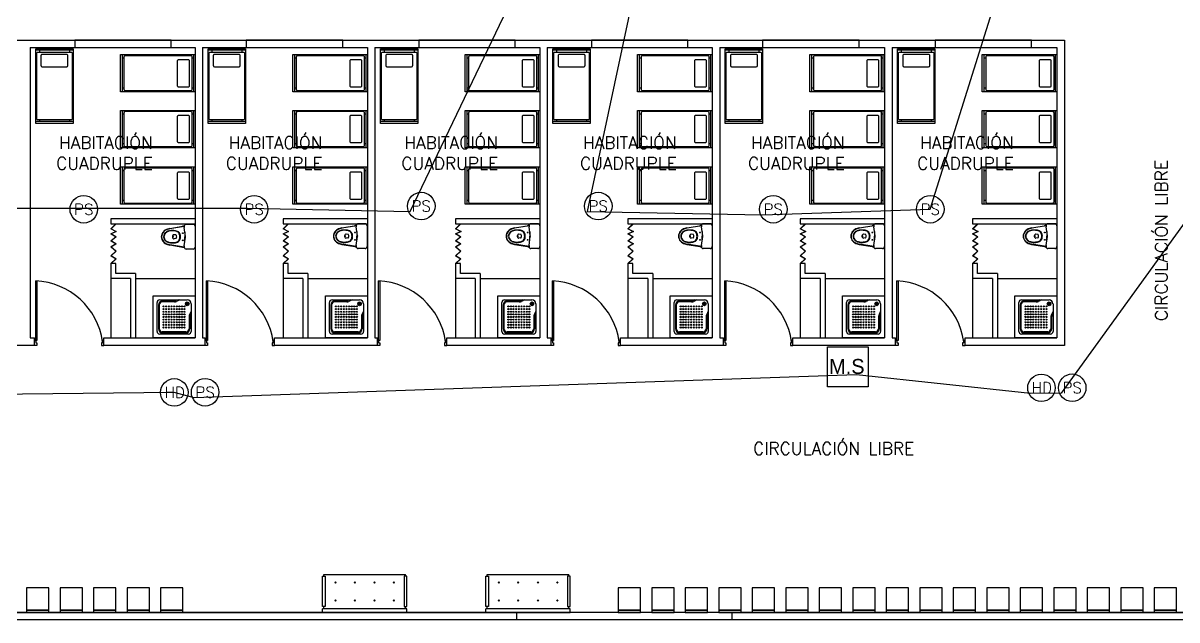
# Model space of a CAD drawing. Header units: metres. Extents: x -24 to 527, y -154 to 95.
# Drawn here: x 34.55 to 57.8, y -107.59 to -95.57 of the extents above; entities that cross this region are included whole.
import ezdxf
from ezdxf.enums import TextEntityAlignment as Align

# ---------------------------------------------------------------- set-up
doc = ezdxf.new("R2010")
doc.units = ezdxf.units.M
doc.header["$MEASUREMENT"] = 0
for name, color, linetype in [('AN-TEXTO', 3, 'Continuous'), ('AR-MOBILIRIO', 1, 'Continuous'), ('AR-MUROS', 6, 'Continuous'), ('AR-PUERTAS', 2, 'Continuous'), ('AR-VENTANAS', 2, 'Continuous')]:
    doc.layers.add(name, color=color, linetype=linetype)
doc.layers.add('EQUIPO', color=1, linetype='Continuous', lineweight=0)
doc.styles.add('ELEC', font='comic.ttf', dxfattribs={"height": 50})
doc.styles.add('REGULAR-2.5', font='romans.shx', dxfattribs={"height": 2.5})
doc.styles.add('ROMANS', font='romans.shx', dxfattribs={"width": 0.75})

# ---------------------------------------------------------------- blocks, each defined once
blk = doc.blocks.new('31643339')
at = {"layer": 'AR-MOBILIRIO'}
for p, q in [((0.038, 0.5), (0.038, -0.5)), ((0.038, 0.4), (0.087, 0.4)), ((1.9, 0.4), (1.95, 0.4)), ((1.95, 0.5), (1.95, -0.5)), ((0.038, -0.4), (0.087, -0.4)), ((1.9, -0.4), (1.95, -0.4))]:
    blk.add_line(p, q, dxfattribs=at)
blk.add_lwpolyline([(0, -0.5), (0, 0.5), (2, 0.5), (2, -0.5)], close=True, dxfattribs=at)
for points in [[(1.87, 0.475, -0.414214), (1.9, 0.445), (1.9, -0.445, -0.414214), (1.87, -0.475), (0.117, -0.475, -0.414214), (0.087, -0.445), (0.087, 0.445, -0.414214), (0.117, 0.475)], [(0.15, -0.332, 0.414214), (0.18, -0.362), (0.447, -0.362, 0.414214), (0.477, -0.332), (0.477, 0.333, 0.414214), (0.447, 0.363), (0.18, 0.363, 0.414214), (0.15, 0.333)]]:
    blk.add_lwpolyline(points, format="xyb", close=True, dxfattribs=at)
blk = doc.blocks.new('AR-PUERTA 2')
at = {"layer": 'AR-PUERTAS', "linetype": 'Continuous'}
for points in [[(-1.354, -0.058), (-1.354, -0.008), (-1.329, -0.008), (-1.329, 0.042), (-1.379, 0.042), (-1.379, -0.058)], [(-0.029, -0.008), (-0.029, 0.042), (0.021, 0.042), (0.021, -0.058), (-0.004, -0.058), (-0.004, -0.008)], [(-0.004, -0.058), (-0.004, -1.258), (-0.029, -1.258), (-0.029, -0.058)]]:
    blk.add_lwpolyline(points, close=True, dxfattribs=at)
blk.add_arc((0.061, 0.169), 1.428, 188.1236, 267.3924, dxfattribs=at)
blk = doc.blocks.new('silla')
for points in [[(-0.225, -0.023), (0.225, -0.023), (0.225, 0.023), (-0.225, 0.023)], [(-0.225, -0.473), (0.225, -0.473), (0.225, -0.023), (-0.225, -0.023)]]:
    blk.add_lwpolyline(points, close=True)
blk = doc.blocks.new('*U117')
at = {"layer": 'AR-MOBILIRIO', "rotation": 90}
blk.add_blockref('silla', (-0.225, 0), dxfattribs=at)
blk = doc.blocks.new('*U118')
at = {"layer": 'AR-MUROS', "color": 0, "linetype": 'ByBlock', "lineweight": -2}
for p in [(0, 12.825), (0, 12.15), (0, 11.475), (0, 10.8), (0, 10.125), (0, 9.45), (0, 8.775), (0, 8.1), (0, 7.425), (0, 6.75), (0, 6.075), (0, 5.4), (0, 4.725), (0, 4.05), (0, 3.375), (0, 2.7), (0, 2.025), (0, 1.35), (0, 0.675), (0, 0)]:
    blk.add_blockref('*U117', p, dxfattribs=at)
blk = doc.blocks.new('mueb')
at = {"layer": 'AR-MOBILIRIO'}
for p, q in [((354.197, 187.284), (354.197, 187.21)), ((355.897, 187.284), (354.197, 187.284)), ((354.197, 187.21), (355.897, 187.21)), ((354.224, 187.21), (354.224, 187.161)), ((355.87, 187.21), (355.87, 187.161)), ((355.897, 187.284), (355.897, 187.21)), ((354.251, 187.161), (354.197, 187.161)), ((354.197, 187.161), (354.197, 186.556)), ((354.251, 186.556), (354.251, 187.161)), ((354.468, 187.058), (354.444, 187.033)), ((354.468, 187.033), (354.444, 187.058)), ((354.859, 187.058), (354.834, 187.033)), ((354.859, 187.033), (354.834, 187.058)), ((355.232, 187.033), (355.257, 187.058)), ((355.232, 187.058), (355.257, 187.033)), ((355.623, 187.033), (355.647, 187.058)), ((355.623, 187.058), (355.647, 187.033)), ((355.842, 187.161), (355.897, 187.161)), ((355.842, 186.556), (355.842, 187.161)), ((355.897, 187.161), (355.897, 186.556)), ((354.197, 186.556), (354.251, 186.556)), ((354.197, 186.556), (354.251, 186.556)), ((354.224, 186.556), (354.224, 186.52)), ((354.224, 186.556), (354.224, 186.52)), ((355.87, 186.52), (354.224, 186.52)), ((354.468, 186.67), (354.444, 186.695)), ((354.468, 186.695), (354.444, 186.67)), ((354.859, 186.695), (354.834, 186.67)), ((354.859, 186.67), (354.834, 186.695)), ((355.232, 186.67), (355.257, 186.695)), ((355.232, 186.695), (355.257, 186.67)), ((355.623, 186.695), (355.647, 186.67)), ((355.623, 186.67), (355.647, 186.695)), ((355.897, 186.556), (355.842, 186.556)), ((355.87, 186.556), (355.87, 186.52))]:
    blk.add_line(p, q, dxfattribs=at)
blk = doc.blocks.new('*U119')
at = {"layer": 'AR-MOBILIRIO', "rotation": 90}
blk.add_blockref('silla', (-0.225, 0), dxfattribs=at)
blk = doc.blocks.new('*U120')
at = {"layer": 'AR-MUROS', "color": 0, "linetype": 'ByBlock', "lineweight": -2}
for p in [(0, 12.15), (0, 11.475), (0, 10.8), (0, 10.125), (0, 9.45), (0, 8.775), (0, 8.1), (0, 7.425), (0, 6.75), (0, 6.075), (0, 5.4), (0, 4.725), (0, 4.05), (0, 3.375), (0, 2.7), (0, 2.025), (0, 1.35), (0, 0.675), (0, 0)]:
    blk.add_blockref('*U119', p, dxfattribs=at)
blk = doc.blocks.new('AR-PUERTA ACORDION')
at = {"layer": 'AR-PUERTAS'}
blk.add_lwpolyline([(-0.386, 0.049), (-0.288, -0.046), (-0.235, 0.057), (-0.185, -0.044), (-0.129, 0.054), (-0.046, -0.045), (0.01, 0.056), (0.073, -0.046), (0.158, 0.053), (0.252, -0.046), (0.317, 0.054), (0.41, -0.047), (0.41, -0.054), (0.318, 0.046), (0.253, -0.054), (0.158, 0.046), (0.072, -0.054), (0.01, 0.046), (-0.045, -0.054), (-0.128, 0.046), (-0.185, -0.054), (-0.235, 0.046), (-0.287, -0.054), (-0.39, 0.046)], close=True, dxfattribs=at)
blk = doc.blocks.new('A$C05366594')
at = {"layer": 'AR-MOBILIRIO', "linetype": 'Continuous'}
for p, q in [((0, 0), (0, 0.72)), ((0, 0.72), (0.72, 0.72)), ((0.068, 0.113), (0.068, 0.608)), ((0.113, 0.653), (0.585, 0.653)), ((0.367, 0.63), (0.158, 0.63)), ((0.428, 0.653), (0.397, 0.637)), ((0.72, 0.72), (0.72, 0)), ((0.09, 0.563), (0.09, 0.158)), ((0.653, 0.428), (0.637, 0.397)), ((0.653, 0.585), (0.653, 0.113)), ((0.63, 0.367), (0.63, 0.158)), ((0.72, 0), (0, 0)), ((0.608, 0.068), (0.113, 0.068)), ((0.563, 0.09), (0.158, 0.09))]:
    blk.add_line(p, q, dxfattribs=at)
at = {"layer": 'AR-MOBILIRIO', "color": 250}
for p, q in [((0.367, 0.617), (0.158, 0.617)), ((0.458, 0.653), (0.403, 0.625)), ((0.104, 0.563), (0.104, 0.158)), ((0.653, 0.458), (0.625, 0.403)), ((0.617, 0.367), (0.617, 0.158)), ((0.563, 0.104), (0.158, 0.104))]:
    blk.add_line(p, q, dxfattribs=at)
at = {"layer": 'AR-MOBILIRIO', "linetype": 'Continuous'}
for centre, major_axis, start_param, end_param in [((0.113, 0.608), (0.0318, 0.0318), 0.785398, 2.356194), ((0.158, 0.563), (0.0477, 0.0477), 0.785398, 2.356194), ((0.367, 0.698), (0.0477, 0.0477), 3.926991, 4.390638), ((0.585, 0.585), (0.0477, 0.0477), 5.497787, 7.068583), ((0.698, 0.367), (-0.0477, 0.0477), 0.321751, 0.785398), ((0.113, 0.113), (-0.0318, 0.0318), 0.785398, 2.356194), ((0.158, 0.158), (-0.0477, 0.0477), 0.785398, 2.356194), ((0.158, 0.158), (-0.0477, 0.0477), 0.785398, 2.356194), ((0.563, 0.158), (0.0477, 0.0477), 3.926991, 5.497787), ((0.608, 0.113), (-0.0318, 0.0318), 2.356194, 3.926991)]:
    blk.add_ellipse(centre, major_axis=major_axis, ratio=1, start_param=start_param, end_param=end_param, dxfattribs=at)
at = {"layer": 'AR-MOBILIRIO', "color": 250}
for centre, major_axis, start_param, end_param in [((0.158, 0.563), (-0.0382, 0.0382), -0.785398, 0.785398), ((0.367, 0.698), (0.0573, 0.0573), 3.926991, 4.390638), ((0.585, 0.585), (0.0223, 0.0223), 0.785398, 7.068583), ((0.585, 0.585), (-0.00955, 0.00955), -0.785398, 5.497787), ((0.581, 0.592), (0.00286, 0.00286), 0.785398, 7.068583), ((0.589, 0.592), (0.00286, 0.00286), 0.785398, 7.068583), ((0.18, 0.54), (-0.00636, 0.00636), -0.785398, 5.497787), ((0.18, 0.495), (-0.00636, 0.00636), -0.785398, 5.497787), ((0.18, 0.45), (-0.00636, 0.00636), -0.785398, 5.497787), ((0.18, 0.405), (-0.00636, 0.00636), -0.785398, 5.497787), ((0.225, 0.54), (0.00636, 0.00636), 0.785398, 7.068583), ((0.225, 0.495), (0.00636, 0.00636), 0.785398, 7.068583), ((0.225, 0.45), (0.00636, 0.00636), 0.785398, 7.068583), ((0.225, 0.405), (0.00636, 0.00636), 0.785398, 7.068583), ((0.27, 0.54), (0.00636, 0.00636), 0.785398, 7.068583), ((0.27, 0.495), (0.00636, 0.00636), 0.785398, 7.068583), ((0.27, 0.45), (0.00636, 0.00636), 0.785398, 7.068583), ((0.27, 0.405), (0.00636, 0.00636), 0.785398, 7.068583), ((0.315, 0.54), (-0.00636, 0.00636), -0.785398, 5.497787), ((0.315, 0.495), (-0.00636, 0.00636), -0.785398, 5.497787), ((0.315, 0.45), (-0.00636, 0.00636), -0.785398, 5.497787), ((0.315, 0.405), (-0.00636, 0.00636), -0.785398, 5.497787), ((0.36, 0.54), (-0.00636, 0.00636), -0.785398, 5.497787), ((0.36, 0.495), (-0.00636, 0.00636), -0.785398, 5.497787), ((0.36, 0.45), (-0.00636, 0.00636), -0.785398, 5.497787), ((0.36, 0.405), (-0.00636, 0.00636), -0.785398, 5.497787), ((0.405, 0.54), (-0.00636, 0.00636), -0.785398, 5.497787), ((0.405, 0.495), (-0.00636, 0.00636), -0.785398, 5.497787), ((0.405, 0.45), (-0.00636, 0.00636), -0.785398, 5.497787), ((0.405, 0.405), (-0.00636, 0.00636), -0.785398, 5.497787), ((0.45, 0.54), (0.00636, 0.00636), 0.785398, 7.068583), ((0.45, 0.495), (0.00636, 0.00636), 0.785398, 7.068583), ((0.45, 0.45), (0.00636, 0.00636), 0.785398, 7.068583), ((0.45, 0.405), (0.00636, 0.00636), 0.785398, 7.068583), ((0.495, 0.54), (0.00636, 0.00636), 0.785398, 7.068583), ((0.495, 0.495), (0.00636, 0.00636), 0.785398, 7.068583), ((0.495, 0.45), (0.00636, 0.00636), 0.785398, 7.068583), ((0.495, 0.405), (0.00636, 0.00636), 0.785398, 7.068583), ((0.54, 0.54), (-0.00636, 0.00636), -0.785398, 5.497787), ((0.54, 0.495), (-0.00636, 0.00636), -0.785398, 5.497787), ((0.54, 0.45), (-0.00636, 0.00636), -0.785398, 5.497787), ((0.54, 0.405), (-0.00636, 0.00636), -0.785398, 5.497787), ((0.576, 0.585), (0.00286, 0.00286), 0.785398, 7.068583), ((0.581, 0.578), (0.00286, 0.00286), 0.785398, 7.068583), ((0.589, 0.578), (0.00286, 0.00286), 0.785398, 7.068583), ((0.594, 0.585), (0.00286, 0.00286), 0.785398, 7.068583), ((0.698, 0.367), (-0.0573, 0.0573), 0.321751, 0.785398), ((0.18, 0.36), (-0.00636, 0.00636), -0.785398, 5.497787), ((0.18, 0.315), (-0.00636, 0.00636), -0.785398, 5.497787), ((0.18, 0.27), (-0.00636, 0.00636), -0.785398, 5.497787), ((0.18, 0.225), (-0.00636, 0.00636), -0.785398, 5.497787), ((0.225, 0.36), (0.00636, 0.00636), 0.785398, 7.068583), ((0.225, 0.315), (0.00636, 0.00636), 0.785398, 7.068583), ((0.225, 0.27), (0.00636, 0.00636), 0.785398, 7.068583), ((0.225, 0.225), (0.00636, 0.00636), 0.785398, 7.068583), ((0.27, 0.36), (0.00636, 0.00636), 0.785398, 7.068583), ((0.27, 0.315), (0.00636, 0.00636), 0.785398, 7.068583), ((0.27, 0.27), (0.00636, 0.00636), 0.785398, 7.068583), ((0.27, 0.225), (0.00636, 0.00636), 0.785398, 7.068583), ((0.315, 0.36), (-0.00636, 0.00636), -0.785398, 5.497787), ((0.315, 0.315), (-0.00636, 0.00636), -0.785398, 5.497787), ((0.315, 0.27), (-0.00636, 0.00636), -0.785398, 5.497787), ((0.315, 0.225), (-0.00636, 0.00636), -0.785398, 5.497787), ((0.36, 0.36), (-0.00636, 0.00636), -0.785398, 5.497787), ((0.36, 0.315), (-0.00636, 0.00636), -0.785398, 5.497787), ((0.36, 0.27), (-0.00636, 0.00636), -0.785398, 5.497787), ((0.36, 0.225), (-0.00636, 0.00636), -0.785398, 5.497787), ((0.405, 0.36), (-0.00636, 0.00636), -0.785398, 5.497787), ((0.405, 0.315), (-0.00636, 0.00636), -0.785398, 5.497787), ((0.405, 0.27), (-0.00636, 0.00636), -0.785398, 5.497787), ((0.405, 0.225), (-0.00636, 0.00636), -0.785398, 5.497787), ((0.45, 0.36), (0.00636, 0.00636), 0.785398, 7.068583), ((0.45, 0.315), (0.00636, 0.00636), 0.785398, 7.068583), ((0.45, 0.27), (0.00636, 0.00636), 0.785398, 7.068583), ((0.45, 0.225), (0.00636, 0.00636), 0.785398, 7.068583), ((0.495, 0.36), (0.00636, 0.00636), 0.785398, 7.068583), ((0.495, 0.315), (0.00636, 0.00636), 0.785398, 7.068583), ((0.495, 0.27), (0.00636, 0.00636), 0.785398, 7.068583), ((0.495, 0.225), (0.00636, 0.00636), 0.785398, 7.068583), ((0.54, 0.36), (-0.00636, 0.00636), -0.785398, 5.497787), ((0.54, 0.315), (-0.00636, 0.00636), -0.785398, 5.497787), ((0.54, 0.27), (-0.00636, 0.00636), -0.785398, 5.497787), ((0.54, 0.225), (-0.00636, 0.00636), -0.785398, 5.497787), ((0.158, 0.158), (-0.0382, 0.0382), 0.785398, 2.356194), ((0.158, 0.158), (0.0382, 0.0382), 2.356194, 3.926991), ((0.18, 0.18), (-0.00636, 0.00636), -0.785398, 5.497787), ((0.225, 0.18), (0.00636, 0.00636), 0.785398, 7.068583), ((0.27, 0.18), (0.00636, 0.00636), 0.785398, 7.068583), ((0.315, 0.18), (-0.00636, 0.00636), -0.785398, 5.497787), ((0.36, 0.18), (-0.00636, 0.00636), -0.785398, 5.497787), ((0.405, 0.18), (-0.00636, 0.00636), -0.785398, 5.497787), ((0.45, 0.18), (0.00636, 0.00636), 0.785398, 7.068583), ((0.495, 0.18), (0.00636, 0.00636), 0.785398, 7.068583), ((0.54, 0.18), (-0.00636, 0.00636), -0.785398, 5.497787), ((0.563, 0.158), (0.0382, 0.0382), 3.926991, 5.497787)]:
    blk.add_ellipse(centre, major_axis=major_axis, ratio=1, start_param=start_param, end_param=end_param, dxfattribs=at)
blk = doc.blocks.new('1p-toppiece')
at = {"layer": 'AR-MOBILIRIO'}
for p, q in [((-0.047, 0.26), (-0.192, 0.26)), ((-0.532, 0.174), (-0.265, 0.22)), ((-0.232, 0.219), (-0.531, 0.169)), ((-0.485, 0.003), (-0.485, 0.003)), ((-0.485, 0.003), (-0.485, 0.003)), ((-0.485, 0.003), (-0.485, 0.003)), ((-0.485, 0.003), (-0.485, 0.003)), ((-0.485, 0.003), (-0.485, 0.003)), ((-0.485, 0.003), (-0.485, 0.003)), ((-0.485, 0.003), (-0.485, 0.003)), ((-0.485, 0.003), (-0.485, 0.003)), ((-0.406, 0.039), (-0.443, 0.044)), ((-0.232, 0.22), (-0.232, 0.195)), ((-0.205, 0.008), (-0.232, 0.195)), ((-0.218, 0.098), (-0.218, 0.003)), ((-0.218, -0.093), (-0.218, 0.003)), ((-0.007, 0.22), (-0.007, -0.214)), ((-0.532, -0.169), (-0.265, -0.215)), ((-0.232, -0.214), (-0.531, -0.163)), ((-0.406, -0.034), (-0.443, -0.039)), ((-0.232, -0.189), (-0.205, -0.003)), ((-0.232, -0.189), (-0.232, -0.214)), ((-0.047, -0.254), (-0.192, -0.254))]:
    blk.add_line(p, q, dxfattribs=at)
blk.add_lwpolyline([(-0.467, -0.009, 0.139005), (-0.464, -0.009, 0.107089), (-0.461, -0.006, 0.080212), (-0.46, -0.002, 0.06796), (-0.459, 0.003, 0.06796), (-0.46, 0.007, 0.080212), (-0.461, 0.011, 0.107089), (-0.464, 0.014, 0.139005), (-0.467, 0.015, 0.139005), (-0.47, 0.014, 0.107089), (-0.473, 0.011, 0.080212), (-0.474, 0.007, 0.06796), (-0.475, 0.003, 0.06796), (-0.474, -0.002, 0.080212), (-0.473, -0.006, 0.107089), (-0.47, -0.009, 0.139005)], format="xyb", close=True, dxfattribs=at)
for centre in [(-0.26, 0.078), (-0.26, -0.072)]:
    blk.add_circle(centre, 0.008, dxfattribs=at)
for centre, radius, start, end in [((-0.192, 0.22), 0.04, 90, 180), ((-0.047, 0.22), 0.04, 0, 90), ((-0.545, -0.004), 0.165, 137.5273, 177.8064), ((-0.545, 0.009), 0.165, 182.1936, 222.4727), ((-0.545, -0.004), 0.159, 137.1746, 177.7477), ((-0.545, 0.009), 0.159, 182.2523, 222.8254), ((-0.518, -0.034), 0.206, 106.927, 136.493), ((-0.541, -0.003), 0.122, 134.1142, 177.24), ((-0.541, 0.008), 0.122, 182.76, 225.8858), ((-0.518, -0.034), 0.2, 106.5054, 136.1127), ((-0.541, -0.003), 0.115, 133.4423, 177.1285), ((-0.541, 0.008), 0.115, 182.8715, 226.5577), ((-0.519, -0.031), 0.157, 102.7254, 132.8308), ((-0.52, -0.03), 0.15, 101.8667, 132.1155), ((-0.482, -0.117), 0.296, 99.7929, 108.8085), ((-0.482, -0.12), 0.292, 99.5848, 108.4322), ((-0.482, -0.148), 0.279, 90.6669, 104.9929), ((-0.482, -0.156), 0.281, 90.6819, 104.1933), ((-0.474, -0.297), 0.428, 81.7587, 91.4179), ((-0.488, -0.362), 0.487, 81.705, 89.6761), ((-0.434, 0.003), 0.0456, 126.1832, 180), ((-0.434, 0.003), 0.0456, 180, 233.8168), ((-0.447, 0.019), 0.025, 82.2348, 126.1832), ((-0.434, -0.002), 0.123, 44.007, 82.2929), ((-0.431, -0.004), 0.132, 44.3018, 82.295), ((-0.408, 0.024), 0.015, 13.7696, 82.2348), ((-0.495, 0.003), 0.105, 0, 13.7696), ((-0.495, 0.003), 0.105, 346.2304, 0), ((-0.46, 0.006), 0.138, 358.6352, 34.0042), ((-0.46, -0.001), 0.138, 325.9958, 1.3648), ((-0.441, 0.008), 0.132, 357.4666, 37.446), ((-0.441, -0.003), 0.132, 322.554, 2.5334), ((-0.24, 0.073), 0.15, 87.0389, 99.7929), ((-0.244, 0.003), 0.04, 351.6776, 8.3142), ((-0.518, 0.039), 0.206, 223.507, 253.073), ((-0.518, 0.039), 0.2, 223.8873, 253.4946), ((-0.519, 0.036), 0.157, 227.1692, 257.2746), ((-0.52, 0.036), 0.15, 227.8845, 258.1333), ((-0.482, 0.122), 0.296, 251.1915, 260.2071), ((-0.482, 0.125), 0.292, 251.5678, 260.4152), ((-0.482, 0.153), 0.279, 255.0071, 269.3331), ((-0.482, 0.161), 0.281, 255.8067, 269.3181), ((-0.488, 0.368), 0.487, 270.3239, 278.295), ((-0.474, 0.302), 0.428, 268.5821, 278.2413), ((-0.447, -0.014), 0.025, 233.8168, 277.7652), ((-0.434, 0.007), 0.123, 277.7071, 315.993), ((-0.431, 0.009), 0.132, 277.705, 315.6982), ((-0.408, -0.019), 0.015, 277.7652, 346.2304), ((-0.24, -0.067), 0.15, 260.2071, 272.966), ((-0.192, -0.214), 0.04, 180, 270), ((-0.047, -0.214), 0.04, 270, 360)]:
    blk.add_arc(centre, radius, start, end, dxfattribs=at)
blk = doc.blocks.new('PS SENSOR')
at = {"ltscale": 8}
blk.add_circle((0, 0), 20.4, dxfattribs=at)
at = {"ltscale": 8, "style": 'ROMANS'}
blk.add_text('PS', height=16.34, dxfattribs=at).set_placement((0, 0), align=Align.MIDDLE)
blk = doc.blocks.new('HD SENSOR')
at = {"ltscale": 8}
blk.add_circle((-0.7, 0), 20.7, dxfattribs=at)
at = {"ltscale": 8, "style": 'ROMANS'}
blk.add_text('HD', height=16.59, dxfattribs=at).set_placement((0, 0), align=Align.MIDDLE)
blk = doc.blocks.new('MANUAL CALL POINT')
at = {"ltscale": 8}
for p, q in [((0, 18.71), (19.12, 18.71)), ((0, 0), (0, 18.71)), ((19.12, 18.71), (19.12, 0)), ((19.12, 0), (0, 0))]:
    blk.add_line(p, q, dxfattribs=at)
at = {"ltscale": 8, "style": 'ELEC'}
blk.add_text('M.S', height=7, dxfattribs=at).set_placement((0.8, 6.05))

msp = doc.modelspace()

# ---------------------------------------------------------------- linework, layer by layer
at = {"layer": 'AR-MUROS'}
for p, q in [((36.315, -100.413), (36.315, -100.713)), ((36.415, -100.413), (36.315, -100.413)), ((36.415, -100.613), (36.415, -100.413)), ((39.788, -100.413), (39.788, -100.713)), ((39.888, -100.413), (39.788, -100.413)), ((39.888, -100.613), (39.888, -100.413)), ((43.261, -100.413), (43.261, -100.713)), ((43.361, -100.413), (43.261, -100.413)), ((43.361, -100.613), (43.361, -100.413)), ((46.734, -100.413), (46.734, -100.713)), ((46.834, -100.413), (46.734, -100.413)), ((46.834, -100.613), (46.834, -100.413)), ((50.208, -100.413), (50.208, -100.713)), ((50.308, -100.413), (50.208, -100.413)), ((50.308, -100.613), (50.308, -100.413)), ((53.681, -100.413), (53.681, -100.713)), ((53.781, -100.413), (53.681, -100.413)), ((53.781, -100.613), (53.781, -100.413)), ((36.814, -100.613), (36.814, -101.913)), ((40.287, -100.613), (40.287, -101.913)), ((43.76, -100.613), (43.76, -101.913)), ((47.234, -100.613), (47.234, -101.913)), ((50.707, -100.613), (50.707, -101.913)), ((54.18, -100.613), (54.18, -101.913)), ((36.315, -100.713), (36.315, -101.913)), ((36.714, -100.713), (36.714, -101.913)), ((39.788, -100.713), (39.788, -101.913)), ((40.187, -100.713), (40.187, -101.913)), ((43.261, -100.713), (43.261, -101.913)), ((43.66, -100.713), (43.66, -101.913)), ((46.734, -100.713), (46.734, -101.913)), ((47.134, -100.713), (47.134, -101.913)), ((50.208, -100.713), (50.208, -101.913)), ((50.607, -100.713), (50.607, -101.913)), ((53.681, -100.713), (53.681, -101.913)), ((54.08, -100.713), (54.08, -101.913))]:
    msp.add_line(p, q, dxfattribs=at)
for points in [[(83.598, -90.776), (83.598, -107.592), (-4.342, -107.592)], [(31.217, -95.913), (34.691, -95.913)], [(34.691, -95.913), (38.164, -95.913)], [(38.164, -95.913), (41.637, -95.913)], [(41.637, -95.913), (45.11, -95.913)], [(45.11, -95.913), (48.584, -95.913)], [(48.584, -95.913), (52.057, -95.913)], [(52.057, -95.913), (55.53, -95.913), (55.53, -102.063)], [(34.691, -96.063), (34.691, -101.913)], [(34.691, -96.063), (38.014, -96.063), (38.014, -101.913)], [(38.164, -96.063), (38.164, -101.913)], [(38.164, -96.063), (41.487, -96.063), (41.487, -101.913)], [(41.637, -96.063), (41.637, -101.913)], [(41.637, -96.063), (44.96, -96.063), (44.96, -101.913)], [(45.11, -96.063), (45.11, -101.913)], [(45.11, -96.063), (48.434, -96.063), (48.434, -101.913)], [(48.584, -96.063), (48.584, -101.913)], [(48.584, -96.063), (51.907, -96.063), (51.907, -101.913)], [(52.057, -96.063), (52.057, -101.913)], [(52.057, -96.063), (55.38, -96.063), (55.38, -101.913)], [(38.014, -99.513), (36.315, -99.513), (36.315, -99.613), (38.014, -99.613)], [(41.487, -99.513), (39.788, -99.513), (39.788, -99.613), (41.487, -99.613)], [(44.96, -99.513), (43.261, -99.513), (43.261, -99.613), (44.96, -99.613)], [(48.434, -99.513), (46.734, -99.513), (46.734, -99.613), (48.434, -99.613)], [(51.907, -99.513), (50.208, -99.513), (50.208, -99.613), (51.907, -99.613)], [(55.38, -99.513), (53.681, -99.513), (53.681, -99.613), (55.38, -99.613)], [(36.814, -100.613), (36.415, -100.613)], [(40.287, -100.613), (39.888, -100.613)], [(43.76, -100.613), (43.361, -100.613)], [(47.234, -100.613), (46.834, -100.613)], [(50.707, -100.613), (50.308, -100.613)], [(54.18, -100.613), (53.781, -100.613)], [(36.714, -100.713), (36.315, -100.713)], [(36.814, -100.713), (38.014, -100.713)], [(40.187, -100.713), (39.788, -100.713)], [(40.287, -100.713), (41.487, -100.713)], [(43.66, -100.713), (43.261, -100.713)], [(43.76, -100.713), (44.96, -100.713)], [(47.134, -100.713), (46.734, -100.713)], [(47.234, -100.713), (48.434, -100.713)], [(50.607, -100.713), (50.208, -100.713)], [(50.707, -100.713), (51.907, -100.713)], [(54.08, -100.713), (53.681, -100.713)], [(54.18, -100.713), (55.38, -100.713)], [(34.776, -102.063), (32.662, -102.063)], [(34.691, -101.913), (34.776, -101.913)], [(34.776, -102.063), (34.776, -101.913)], [(36.176, -101.913), (38.014, -101.913)], [(36.176, -102.063), (36.176, -101.913)], [(38.216, -102.063), (36.176, -102.063)], [(38.164, -101.913), (38.216, -101.913)], [(38.216, -102.063), (38.216, -101.913)], [(39.616, -101.913), (41.487, -101.913)], [(39.616, -102.063), (39.616, -101.913)], [(41.687, -102.063), (39.616, -102.063)], [(41.637, -101.913), (41.687, -101.913)], [(41.687, -102.063), (41.687, -101.913)], [(43.087, -101.913), (44.96, -101.913)], [(43.087, -102.063), (43.087, -101.913)], [(45.188, -102.063), (43.087, -102.063)], [(45.11, -101.913), (45.188, -101.913)], [(45.188, -102.063), (45.188, -101.913)], [(46.588, -101.913), (48.434, -101.913)], [(46.588, -102.063), (46.588, -101.913)], [(48.661, -102.063), (46.588, -102.063)], [(48.584, -101.913), (48.661, -101.913)], [(48.661, -102.063), (48.661, -101.913)], [(50.061, -101.913), (51.907, -101.913)], [(50.061, -102.063), (50.061, -101.913)], [(52.13, -102.063), (50.061, -102.063)], [(52.057, -101.913), (52.13, -101.913)], [(52.13, -102.063), (52.13, -101.913)], [(53.53, -101.913), (55.38, -101.913)], [(53.53, -102.063), (53.53, -101.913)], [(55.53, -102.063), (53.53, -102.063)], [(59.53, -107.442), (-4.192, -107.442)]]:
    msp.add_lwpolyline(points, dxfattribs=at)
at = {"layer": 'AR-PUERTAS'}
for points in [[(32.208, -99.296), (35.684, -99.296), (39.067, -99.296), (42.35, -99.366), (46.497, -90.704), (47.714, -90.933), (45.916, -99.366), (49.444, -99.431), (52.828, -99.32), (56.624, -87.209), (60.918, -87.093)], [(60.673, -95.833), (55.467, -103.025), (54.845, -103.028), (51.341, -102.655), (37.994, -103.118), (37.595, -103.009), (19.246, -103.215)]]:
    msp.add_lwpolyline(points, dxfattribs=at)
at = {"layer": 'AR-VENTANAS'}
for points in [[(35.587, -95.913), (35.587, -96.063), (37.53, -96.063), (37.53, -95.913)], [(39.045, -95.913), (39.045, -96.063), (40.988, -96.063), (40.988, -95.913)], [(42.52, -95.913), (42.52, -96.063), (44.463, -96.063), (44.463, -95.913)], [(45.999, -95.913), (45.999, -96.063), (47.942, -96.063), (47.942, -95.913)], [(49.449, -95.913), (49.449, -96.063), (51.392, -96.063), (51.392, -95.913)], [(52.927, -95.913), (52.927, -96.063), (54.87, -96.063), (54.87, -95.913)], [(24.493, -107.442), (44.488, -107.442), (44.488, -107.592), (24.493, -107.592)], [(48.838, -107.442), (57.984, -107.442), (57.984, -107.592), (48.838, -107.592)]]:
    msp.add_lwpolyline(points, close=True, dxfattribs=at)

# ---------------------------------------------------------------- block references
at = {"rotation": 180}
for p in [(396.476, 79.842), (399.769, 79.842)]:
    msp.add_blockref('mueb', p, dxfattribs=at)
at = {"layer": 'AR-MOBILIRIO'}
for name, p, xscale, yscale, zscale in [('1p-toppiece', (38.02, -99.876), 0.9681450398693042, 0.9681450398693042, 0.9681450398693042), ('A$C05366594', (37.167, -101.913), 1.176120000000083, 1.176120000000083, 1.176120000000083), ('A$C05366594', (40.64, -101.913), 1.176120000000083, 1.176120000000083, 1.176120000000083), ('A$C05366594', (44.114, -101.913), 1.176120000000083, 1.176120000000083, 1.176120000000083), ('A$C05366594', (47.587, -101.913), 1.176120000000083, 1.176120000000083, 1.176120000000083), ('A$C05366594', (51.06, -101.913), 1.176120000000083, 1.176120000000083, 1.176120000000083), ('A$C05366594', (54.533, -101.913), 1.176120000000083, 1.176120000000083, 1.176120000000083)]:
    msp.add_blockref(name, p, dxfattribs=dict(at, xscale=xscale, yscale=yscale, zscale=zscale))
at = {"layer": 'AR-MOBILIRIO', "color": 4, "xscale": 0.9681450398693042, "yscale": 0.9681450398693042, "zscale": 0.9681450398693042}
for p in [(41.487, -99.865), (44.967, -99.865), (48.44, -99.865), (51.913, -99.865), (55.386, -99.865)]:
    msp.add_blockref('1p-toppiece', p, dxfattribs=at)
at = {"layer": 'AR-MUROS'}
for name, p, rotation in [('AR-PUERTA 2', (34.797, -102.021), 180), ('AR-PUERTA 2', (38.237, -102.021), 180), ('AR-PUERTA 2', (41.708, -102.021), 180), ('AR-PUERTA 2', (45.209, -102.021), 180), ('AR-PUERTA 2', (48.681, -102.021), 180), ('AR-PUERTA 2', (52.15, -102.021), 180), ('AR-PUERTA 2', (52.15, -102.021), 180), ('*U118', (37.543, -107.194), 89.99999999999999), ('*U120', (58.916, -107.194), 89.99999999999999)]:
    msp.add_blockref(name, p, dxfattribs=dict(at, rotation=rotation))
at = {"layer": 'AR-VENTANAS'}
for name, p, xscale, yscale, zscale in [('PS SENSOR', (35.77, -99.321), 0.01356668989315578, 0.01356668989315578, 0.01356668989315578), ('PS SENSOR', (39.204, -99.321), 0.01356668989315578, 0.01356668989315578, 0.01356668989315578), ('PS SENSOR', (42.571, -99.255), 0.01356668989315578, 0.01356668989315578, 0.01356668989315578), ('PS SENSOR', (46.138, -99.255), 0.01356668989315578, 0.01356668989315578, 0.01356668989315578), ('PS SENSOR', (49.665, -99.32), 0.01356668989315578, 0.01356668989315578, 0.01356668989315578), ('PS SENSOR', (52.828, -99.32), 0.01356668989315578, 0.01356668989315578, 0.01356668989315578), ('MANUAL CALL POINT', (50.755, -102.896), 0.04291840012019615, 0.04291840012019615, 0.04291840012019615), ('HD SENSOR', (37.604, -103.009), 0.01336319243885987, 0.01336319243885987, 0.01336319243885987), ('PS SENSOR', (38.215, -103.007), 0.01356668989315578, 0.01356668989315578, 0.01356668989315578), ('HD SENSOR', (55.077, -102.917), 0.01336319243885987, 0.01336319243885987, 0.01336319243885987), ('PS SENSOR', (55.689, -102.915), 0.01356668989315578, 0.01356668989315578, 0.01356668989315578)]:
    msp.add_blockref(name, p, dxfattribs=dict(at, xscale=xscale, yscale=yscale, zscale=zscale))
at = {"layer": 'AR-VENTANAS', "rotation": 270}
for p in [(36.369, -100.003), (39.842, -100.003), (43.315, -100.003), (46.789, -100.003), (50.262, -100.003), (53.735, -100.003)]:
    msp.add_blockref('AR-PUERTA ACORDION', p, dxfattribs=at)
at = {"layer": 'EQUIPO', "xscale": 0.7516572760392114, "yscale": 0.7516572760392114, "zscale": 0.7516572760392114}
for p, rotation in [((35.179, -96.089), 270), ((38.014, -96.58), 180), ((38.652, -96.089), 270), ((41.487, -96.58), 180), ((42.126, -96.089), 270), ((44.96, -96.58), 180), ((45.599, -96.089), 270), ((48.434, -96.58), 180), ((49.072, -96.089), 270), ((51.907, -96.58), 180), ((52.545, -96.089), 270), ((55.38, -96.58), 180), ((38.014, -97.704), 180), ((41.487, -97.704), 180), ((44.96, -97.704), 180), ((48.434, -97.704), 180), ((51.907, -97.704), 180), ((55.38, -97.704), 180), ((38.014, -98.844), 180), ((41.487, -98.844), 180), ((44.96, -98.844), 180), ((48.434, -98.844), 180), ((51.907, -98.844), 180), ((55.38, -98.844), 180)]:
    msp.add_blockref('31643339', p, dxfattribs=dict(at, rotation=rotation))

# ---------------------------------------------------------------- texts
at = {"layer": 'AN-TEXTO', "char_height": 0.25, "attachment_point": 1, "style": 'REGULAR-2.5'}
for s, width, heights, insert in [('\\pi-0.03715;HABITACIÓN\\P\\pi-0.09667;CUADRUPLE', 1.9138, [1.229], (35.31, -97.854)), ('\\pi-0.03715;HABITACIÓN\\P\\pi-0.09667;CUADRUPLE', 1.9138, [1.229], (38.729, -97.854)), ('\\pi-0.03715;HABITACIÓN\\P\\pi-0.09667;CUADRUPLE', 1.9138, [1.229], (42.267, -97.854)), ('\\pi-0.03715;HABITACIÓN\\P\\pi-0.09667;CUADRUPLE', 1.9138, [1.229], (45.867, -97.854)), ('\\pi-0.03715;HABITACIÓN\\P\\pi-0.09667;CUADRUPLE', 1.9138, [1.229], (49.252, -97.854)), ('\\pi-0.03715;HABITACIÓN\\P\\pi-0.09667;CUADRUPLE', 1.9138, [1.229], (52.661, -97.854)), ('\\pi1.09558;CIRCULACIÓN LIBRE ', 5.7864, [0.31], (48.162, -104.015))]:
    msp.add_mtext_dynamic_manual_height_columns(s, width=width, gutter_width=1.25, heights=heights, dxfattribs=dict(at, insert=insert))
at = {"layer": 'AN-TEXTO', "insert": (57.359, -102.667), "char_height": 0.25, "attachment_point": 1, "rotation": 90, "style": 'REGULAR-2.5'}
msp.add_mtext_dynamic_manual_height_columns('\\pi1.09558;CIRCULACIÓN LIBRE ', width=5.7864, gutter_width=1.25, heights=[0.31], dxfattribs=at)

doc.saveas('drawing.dxf')
